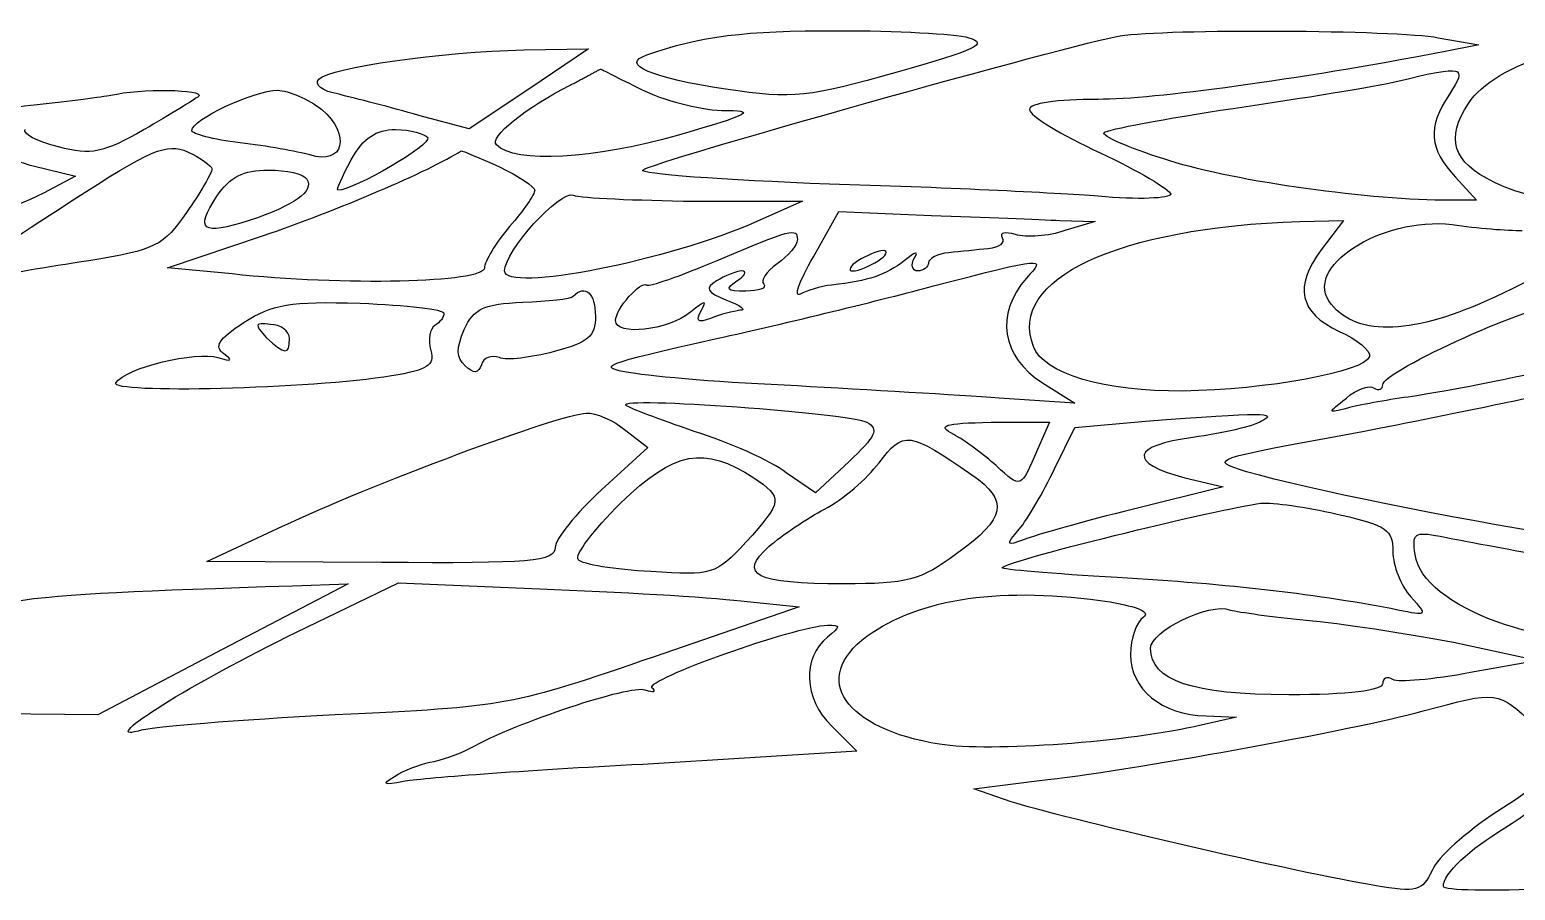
# Model space of a CAD drawing. Header units: millimetres. Extents: x -264 to 389, y -90 to 473.
# Drawn here: x 102.2 to 203.2, y -17.6 to 40.9 of the extents above; entities that cross this region are included whole.
import ezdxf

# ---------------------------------------------------------------- set-up
doc = ezdxf.new("R2010")
doc.units = ezdxf.units.MM
doc.layers.get('0').update_dxf_attribs({"linetype": 'CONTINUOUS'})

msp = doc.modelspace()

# ---------------------------------------------------------------- linework, layer by layer
for p, q in [((135.8, 39.49), (140.19, 39.56)), ((140.19, 39.56), (136.14, 36.82)), ((197.93, 40.32), (200.68, 39.84)), ((200.68, 39.84), (198.28, 39.36)), ((136.14, 36.82), (132.1, 34.14)), ((132.1, 34.14), (128.67, 35.04)), ((102.47, 31.61), (105.35, 30.92)), ((105.35, 30.92), (103.16, 29.76)), ((199.1, 30.85), (200.54, 29.28)), ((200.54, 29.28), (198.21, 29.28)), ((147.39, 29.21), (154.73, 29.21)), ((154.73, 29.21), (151.64, 27.84)), ((155.48, 25.43), (157.2, 28.52)), ((157.2, 28.52), (163.51, 28.25)), ((172.22, 27.9), (174.62, 27.84)), ((174.62, 27.84), (172.56, 27.22)), ((188.54, 27.84), (191.49, 27.9)), ((191.49, 27.9), (189.98, 25.91)), ((111.59, 24.68), (118.11, 26.87)), ((115.98, 24.27), (111.59, 24.68)), ((171.05, 16.86), (173.24, 15.49)), ((173.24, 15.49), (168.1, 15.83)), ((167.55, 14.19), (171.53, 14.19)), ((171.53, 14.19), (170.71, 12.34)), ((173.24, 13.84), (178.05, 14.26)), ((142.73, 13.64), (144.24, 12.47)), ((171.87, 11.03), (173.24, 13.84)), ((144.24, 12.47), (141.08, 9.59)), ((157.88, 11.51), (155.62, 9.39)), ((155.62, 9.39), (153.63, 10.76)), ((180.72, 10.42), (183.33, 9.8)), ((183.33, 9.8), (177.22, 8.29)), ((114.27, 4.72), (119.41, 7.12)), ((126.13, 4.66), (114.27, 4.72)), ((123.87, 3.21), (115.36, -1.24)), ((120.1, 3.08), (123.87, 3.21)), ((120.37, -0.08), (127.3, 3.28)), ((127.3, 3.28), (136.9, 2.87)), ((150.54, 2.05), (154.52, 1.64)), ((154.52, 1.64), (144.72, -1.72)), ((198.96, -0.76), (204.72, -2)), ((115.36, -1.24), (106.86, -5.7)), ((204.72, -2), (200.13, -2.82)), ((106.86, -5.7), (93.76, -5.56)), ((184.22, -5.84), (181.82, -6.39)), ((182.16, -5.77), (184.22, -5.84)), ((156.72, -6.45), (158.43, -8.17)), ((158.43, -8.17), (143.89, -9.06)), ((166.39, -10.71), (170.84, -10.16)), ((168.92, -11.6), (166.39, -10.71))]:
    msp.add_line(p, q)
for points, degree in [([(143.89, 31.33), (144.44, 31.88), (173.38, 39.97), (176.33, 40.45)], 3), ([(144.17, 39.15), (147.8, 40.45), (150.82, 40.8), (157.13, 40.8)], 3), ([(157.13, 40.8), (161.11, 40.8), (165.08, 40.59), (166.04, 40.32)], 3), ([(176.33, 40.45), (179.35, 40.93), (195.12, 40.87), (197.93, 40.32)], 3), ([(199.99, 35.86), (201.77, 38.6), (208.01, 40.52), (215.97, 40.87)], 3), ([(121.88, 37.5), (122.7, 38.33), (130.18, 39.36), (135.8, 39.49)], 3), ([(166.04, 40.32), (167.42, 39.91), (166.52, 39.49), (161.17, 37.98)], 3), ([(149.52, 36.82), (144.51, 37.57), (142.25, 38.53), (144.17, 39.15)], 3), ([(198.28, 39.36), (188.2, 37.44), (178.66, 36.13), (174.82, 36.13)], 3), ([(123.25, 36.48), (122.08, 36.68), (121.54, 37.16), (121.88, 37.5)], 3), ([(138.95, 37.09), (140.12, 37.71), (141.01, 38.19)], 2), ([(141.01, 38.19), (141.08, 38.19), (142.25, 37.57), (143.76, 36.82)], 3), ([(161.17, 37.98), (155.14, 36.27), (154.18, 36.13), (149.52, 36.82)], 3), ([(184.01, 35.52), (188.68, 36.2), (193.68, 37.02), (195.19, 37.37)], 3), ([(195.19, 37.37), (199.72, 38.46), (199.92, 38.4), (198.69, 36.48)], 3), ([(102.74, 35.79), (104.94, 36), (107.2, 36.34), (107.75, 36.41)], 3), ([(107.75, 36.41), (109.74, 36.89), (114.13, 36.82), (113.72, 36.34)], 3), ([(113.72, 36.34), (113.44, 36.13), (111.8, 35.1), (110.01, 34.08)], 3), ([(113.24, 34.01), (113.24, 34.76), (117.49, 36.75), (119.07, 36.75)], 3), ([(119.07, 36.75), (119.82, 36.75), (121.19, 36.13), (122.08, 35.45)], 3), ([(128.67, 35.04), (126.82, 35.58), (124.35, 36.2), (123.25, 36.48)], 3), ([(133.95, 33.05), (133.4, 33.53), (135.94, 35.58), (138.95, 37.09)], 3), ([(143.76, 36.82), (145.26, 36.06), (147.66, 35.45), (149.24, 35.38)], 3), ([(198.69, 36.48), (197.18, 34.21), (197.32, 32.77), (199.1, 30.85)], 3), ([(99.25, 34.62), (98.97, 35.1), (100.34, 35.52), (102.74, 35.79)], 3), ([(122.08, 35.45), (124.07, 33.73), (123.59, 31.61), (121.26, 32.36)], 3), ([(149.24, 35.38), (151.71, 35.38), (151.37, 35.17), (146.16, 33.66)], 3), ([(174.82, 36.13), (172.01, 36.13), (170.16, 35.86), (170.16, 35.45)], 3), ([(170.16, 35.45), (170.16, 35.04), (172.28, 33.73), (174.96, 32.5)], 3), ([(175.23, 33.87), (175.44, 34.08), (179.35, 34.83), (184.01, 35.52)], 3), ([(201.71, 30.51), (198.89, 31.88), (198.41, 33.46), (199.99, 35.86)], 3), ([(98.36, 33.6), (99.04, 32.91), (100.89, 32.02), (102.47, 31.61)], 3), ([(104.18, 32.91), (102.74, 33.25), (101.72, 33.8), (101.92, 34.08)], 3), ([(110.01, 34.08), (107.2, 32.5), (106.45, 32.29), (104.18, 32.91)], 3), ([(116.53, 33.18), (114.68, 33.39), (113.24, 33.8), (113.24, 34.01)], 3), ([(129.28, 33.53), (129.56, 33.05), (124.28, 29.96), (123.18, 29.96)], 3), ([(124.07, 32.02), (124.9, 33.53), (125.79, 34.08), (127.09, 34.08)], 3), ([(127.09, 34.08), (128.12, 34.08), (129.08, 33.8), (129.28, 33.53)], 3), ([(146.16, 33.66), (140.67, 32.09), (135.18, 31.74), (133.95, 33.05)], 3), ([(179.28, 32.09), (176.88, 32.84), (175.03, 33.66), (175.23, 33.87)], 3), ([(104.94, 29.14), (110.56, 32.77), (111.52, 33.18), (112.96, 32.57)], 3), ([(112.96, 32.57), (113.85, 32.16), (114.61, 31.61), (114.61, 31.4)], 3), ([(121.26, 32.36), (120.44, 32.57), (118.31, 32.98), (116.53, 33.18)], 3), ([(118.11, 26.87), (123.11, 28.59), (129.42, 31.26), (131.55, 32.64)], 3), ([(131.55, 32.64), (131.62, 32.64), (132.78, 32.16), (134.15, 31.54)], 3), ([(174.96, 32.5), (177.57, 31.26), (179.69, 30.03), (179.76, 29.69)], 3), ([(114.61, 31.4), (114.61, 31.13), (113.85, 29.82), (112.89, 28.45)], 3), ([(114.95, 29.55), (115.84, 30.85), (116.73, 31.33), (118.45, 31.33)], 3), ([(118.45, 31.33), (119.68, 31.33), (120.85, 31.06), (121.06, 30.72)], 3), ([(123.18, 29.96), (123.04, 29.96), (123.46, 30.85), (124.07, 32.02)], 3), ([(134.15, 31.54), (135.46, 30.92), (136.55, 30.17), (136.55, 29.96)], 3), ([(156.58, 30.37), (149.31, 30.65), (143.55, 31.06), (143.89, 31.33)], 3), ([(198.21, 29.28), (192.79, 29.34), (183.46, 30.65), (179.28, 32.09)], 3), ([(121.06, 30.72), (121.6, 29.89), (120.23, 28.93), (117.15, 27.9)], 3), ([(174.82, 29.55), (172.08, 29.76), (163.85, 30.17), (156.58, 30.37)], 3), ([(215.01, 31.13), (210.55, 28.93), (205.34, 28.66), (201.71, 30.51)], 3), ([(103.16, 29.76), (100.69, 28.45), (98.84, 28.25), (98.84, 29.34)], 3), ([(117.15, 27.9), (113.92, 26.87), (113.44, 27.22), (114.95, 29.55)], 3), ([(134.5, 24.47), (134.5, 25.85), (138.27, 29.96), (139.16, 29.62)], 3), ([(136.55, 29.96), (136.55, 29.69), (135.8, 28.59), (134.84, 27.49)], 3), ([(139.16, 29.62), (139.71, 29.41), (143.41, 29.28), (147.39, 29.21)], 3), ([(179.76, 29.69), (179.76, 29.41), (177.5, 29.28), (174.82, 29.55)], 3), ([(99.18, 23.99), (96.5, 23.51), (97.12, 24.06), (104.94, 29.14)], 3), ([(112.89, 28.45), (111.32, 26.19), (110.84, 25.91), (106.24, 25.16)], 3), ([(134.84, 27.49), (133.88, 26.39), (133.13, 25.09), (133.13, 24.68)], 3), ([(151.64, 27.84), (145.68, 25.16), (134.5, 22.97), (134.5, 24.47)], 3), ([(163.51, 28.25), (167, 28.11), (170.91, 27.97), (172.22, 27.9)], 3), ([(170.43, 19.33), (168.65, 23.93), (176.12, 27.42), (188.54, 27.84)], 3), ([(190.66, 22.21), (188.61, 24.68), (194.02, 28.18), (198.89, 27.63)], 3), ([(198.89, 27.63), (200.54, 27.36), (202.67, 27.22), (203.63, 27.22)], 3), ([(148.9, 25.16), (154.04, 27.36), (154.39, 27.42), (154.39, 26.6)], 3), ([(154.39, 26.6), (154.39, 26.19), (153.77, 25.5), (153.01, 24.95)], 3), ([(168.31, 26.74), (168.51, 26.39), (168.1, 26.05), (167.35, 25.98)], 3), ([(169.2, 26.94), (168.51, 27.15), (168.1, 27.08), (168.31, 26.74)], 3), ([(172.56, 27.22), (171.46, 26.81), (169.95, 26.74), (169.2, 26.94)], 3), ([(154.59, 22.9), (154.11, 22.62), (154.52, 23.79), (155.48, 25.43)], 3), ([(160.21, 25.85), (159.87, 25.85), (159.05, 25.5), (158.5, 25.16)], 3), ([(159.87, 25.16), (160.42, 25.5), (160.63, 25.85), (160.21, 25.85)], 3), ([(162.34, 25.37), (162.68, 25.85), (162.41, 25.78), (161.65, 25.16)], 3), ([(162.55, 24.47), (162.2, 24.47), (162.07, 24.89), (162.34, 25.37)], 3), ([(164.67, 25.71), (163.92, 25.64), (163.3, 25.3), (163.3, 25.02)], 3), ([(167.35, 25.98), (166.66, 25.91), (165.43, 25.78), (164.67, 25.71)], 3), ([(189.98, 25.91), (188.13, 23.38), (188.47, 21.66), (191.21, 20.36)], 3), ([(106.24, 25.16), (103.5, 24.75), (100.34, 24.2), (99.18, 23.99)], 3), ([(133.13, 24.68), (133.13, 23.65), (123.52, 23.45), (115.98, 24.27)], 3), ([(144.17, 23.51), (144.3, 23.38), (146.43, 24.13), (148.9, 25.16)], 3), ([(150.61, 24.47), (150.27, 24.47), (149.45, 24.13), (148.9, 23.79)], 3), ([(150.27, 23.79), (150.82, 24.13), (151.02, 24.47), (150.61, 24.47)], 3), ([(153.01, 24.95), (152.26, 24.41), (151.85, 23.79), (152.12, 23.58)], 3), ([(161.65, 25.16), (160.42, 24.2), (159.25, 23.79), (156.72, 23.51)], 3), ([(158.5, 25.16), (157.95, 24.82), (157.81, 24.47), (158.16, 24.47)], 3), ([(158.16, 24.47), (158.57, 24.47), (159.32, 24.82), (159.87, 25.16)], 3), ([(163.3, 25.02), (163.3, 24.75), (162.96, 24.47), (162.55, 24.47)], 3), ([(163.64, 23.45), (171.26, 25.43), (171.32, 25.43), (169.95, 23.99)], 3), ([(205.2, 25.09), (206.37, 25.09), (205.2, 24.27), (201.77, 22.69)], 3), ([(142.04, 21.11), (142.04, 21.87), (143.76, 23.86), (144.17, 23.51)], 3), ([(148.9, 23.79), (148.08, 23.31), (148.21, 23.03), (149.58, 22.49)], 3), ([(148.9, 19.88), (153.63, 20.91), (160.28, 22.55), (163.64, 23.45)], 3), ([(150.89, 23.1), (149.58, 23.1), (149.45, 23.24), (150.27, 23.79)], 3), ([(152.12, 23.58), (152.33, 23.31), (151.78, 23.1), (150.89, 23.1)], 3), ([(156.72, 23.51), (155.96, 23.45), (155, 23.1), (154.59, 22.9)], 3), ([(169.95, 23.99), (167.83, 21.53), (168.24, 18.65), (171.05, 16.86)], 3), ([(116.8, 20.98), (118.72, 22.21), (119.89, 22.42), (124.69, 22.28)], 3), ([(124.69, 22.28), (127.84, 22.14), (130.38, 21.87), (130.38, 21.59)], 3), ([(131.75, 20.5), (132.44, 21.94), (133.06, 22.21), (135.73, 22.35)], 3), ([(135.73, 22.35), (137.45, 22.42), (139.02, 22.55), (139.16, 22.76)], 3), ([(139.16, 22.76), (139.98, 23.58), (140.67, 22.97), (140.67, 21.39)], 3), ([(147.87, 21.8), (148.28, 22.49), (148.14, 22.49), (147.12, 21.66)], 3), ([(149.58, 22.49), (150.54, 22.14), (150.96, 21.8), (150.48, 21.8)], 3), ([(201.77, 22.69), (196.29, 20.15), (192.52, 19.95), (190.66, 22.21)], 3), ([(130.38, 21.59), (130.38, 21.32), (130.11, 20.98), (129.76, 20.77)], 3), ([(140.67, 21.39), (140.67, 20.02), (140.19, 19.61), (137.86, 18.99)], 3), ([(147.12, 21.66), (145.61, 20.43), (142.04, 20.02), (142.04, 21.11)], 3), ([(148.49, 21.25), (147.6, 20.91), (147.46, 21.05), (147.87, 21.8)], 3), ([(150.48, 21.8), (150.06, 21.73), (149.17, 21.53), (148.49, 21.25)], 3), ([(194.16, 16.73), (194.16, 17.69), (205, 22.55), (205.89, 22.01)], 3), ([(115.43, 18.85), (114.75, 19.33), (115.02, 19.81), (116.8, 20.98)], 3), ([(118.59, 20.84), (117.49, 20.98), (117.49, 20.84), (118.31, 19.95)], 3), ([(119.89, 19.88), (119.89, 20.36), (119.27, 20.84), (118.59, 20.84)], 3), ([(129.76, 20.77), (129.42, 20.57), (129.28, 19.81), (129.49, 19.06)], 3), ([(131.82, 18.03), (131.21, 18.58), (131.21, 19.19), (131.75, 20.5)], 3), ([(191.21, 20.36), (192.45, 19.81), (193.34, 19.06), (193.27, 18.65)], 3), ([(215.97, 20.43), (215.76, 19.95), (201.91, 16.79), (195.88, 15.9)], 3), ([(118.31, 19.95), (119.55, 18.78), (119.89, 18.71), (119.89, 19.88)], 3), ([(143.07, 17.55), (140.6, 17.96), (141.08, 18.1), (148.9, 19.88)], 3), ([(180.58, 16.31), (175.3, 16.25), (171.12, 17.48), (170.43, 19.33)], 3), ([(108.09, 16.86), (108.71, 17.89), (113.58, 19.06), (115.02, 18.58)], 3), ([(115.02, 18.58), (115.98, 18.3), (116.05, 18.37), (115.43, 18.85)], 3), ([(129.49, 19.06), (129.76, 18.03), (129.28, 17.75), (126.82, 17.34)], 3), ([(134.15, 18.58), (133.61, 18.78), (133.06, 18.58), (132.92, 18.1)], 3), ([(137.86, 18.99), (136.28, 18.58), (134.63, 18.37), (134.15, 18.58)], 3), ([(193.27, 18.65), (192.93, 17.62), (186.27, 16.38), (180.58, 16.31)], 3), ([(126.82, 17.34), (121.4, 16.45), (107.61, 16.11), (108.09, 16.86)], 3), ([(132.92, 18.1), (132.71, 17.48), (132.37, 17.48), (131.82, 18.03)], 3), ([(154.39, 16.66), (149.65, 16.86), (144.58, 17.27), (143.07, 17.55)], 3), ([(192.79, 13.57), (198.62, 14.67), (207.74, 16.59), (213.02, 17.89)], 3), ([(168.1, 15.83), (165.29, 16.04), (159.12, 16.38), (154.39, 16.66)], 3), ([(191.69, 15.83), (192.38, 16.45), (193.27, 16.73), (193.54, 16.52)], 3), ([(193.54, 16.52), (193.89, 16.31), (194.16, 16.45), (194.16, 16.73)], 3), ([(142.73, 15.35), (142.18, 15.97), (158.02, 14.8), (159.12, 14.19)], 3), ([(147.39, 13.57), (144.99, 14.39), (142.93, 15.15), (142.73, 15.35)], 3), ([(191.76, 15.15), (190.39, 14.8), (190.39, 14.8), (191.69, 15.83)], 3), ([(195.88, 15.9), (194.37, 15.7), (192.52, 15.35), (191.76, 15.15)], 3), ([(119.41, 7.12), (125.17, 9.87), (138.34, 14.8), (140.05, 14.8)], 3), ([(140.05, 14.8), (140.67, 14.87), (141.9, 14.32), (142.73, 13.64)], 3), ([(159.12, 14.19), (159.94, 13.71), (159.73, 13.23), (157.88, 11.51)], 3), ([(165.01, 13.36), (163.85, 13.98), (164.33, 14.12), (167.55, 14.19)], 3), ([(178.05, 14.26), (186.07, 14.87), (187.1, 14.87), (185.93, 14.26)], 3), ([(185.93, 14.26), (185.38, 13.91), (183.26, 13.43), (181.27, 13.16)], 3), ([(153.63, 10.76), (152.6, 11.58), (149.72, 12.82), (147.39, 13.57)], 3), ([(167.9, 11.24), (167.07, 11.99), (165.77, 12.95), (165.01, 13.36)], 3), ([(181.27, 13.16), (177.09, 12.61), (176.81, 11.44), (180.72, 10.42)], 3), ([(184.9, 10.83), (182.23, 11.65), (182.37, 11.65), (192.79, 13.57)], 3), ([(159.94, 11.44), (161.59, 13.64), (162, 13.57), (166.25, 10.62)], 3), ([(170.71, 12.34), (169.54, 9.66), (169.61, 9.66), (167.9, 11.24)], 3), ([(142.38, 8.7), (146.09, 12.27), (148.01, 12.61), (151.44, 10.42)], 3), ([(156.24, 8.29), (157.47, 8.91), (159.12, 10.35), (159.94, 11.44)], 3), ([(151.44, 10.42), (153.42, 9.04), (153.42, 8.84), (150.89, 6.03)], 3), ([(166.25, 10.62), (168.79, 8.84), (168.58, 7.67), (165.22, 5.27)], 3), ([(169.47, 6.92), (170.02, 7.6), (171.12, 9.46), (171.87, 11.03)], 3), ([(225.91, 3.97), (220.15, 3.83), (193.89, 8.29), (184.9, 10.83)], 3), ([(141.08, 9.59), (139.37, 8.02), (137.93, 6.23), (137.93, 5.68)], 3), ([(139.5, 4.86), (139.23, 5.14), (140.53, 6.85), (142.38, 8.7)], 3), ([(152.46, 5.75), (153.36, 6.51), (155.07, 7.67), (156.24, 8.29)], 3), ([(168.31, 4.31), (168.79, 4.86), (184.35, 8.63), (186.07, 8.7)], 3), ([(177.22, 8.29), (173.93, 7.47), (170.57, 6.51), (169.82, 6.23)], 3), ([(186.07, 8.7), (187.03, 8.7), (189.43, 8.36), (191.35, 7.88)], 3), ([(191.35, 7.88), (194.44, 7.19), (194.85, 6.85), (194.85, 5.41)], 3), ([(169.82, 6.23), (168.58, 5.75), (168.51, 5.82), (169.47, 6.92)], 3), ([(196.36, 5.2), (196.15, 6.64), (196.29, 6.78), (198.07, 6.44)], 3), ([(198.07, 6.44), (199.1, 6.23), (203.01, 5.48), (206.71, 4.86)], 3), ([(137.93, 5.68), (137.93, 4.72), (136.35, 4.59), (126.13, 4.66)], 3), ([(150.89, 6.03), (148.83, 3.83), (148.62, 3.76), (144.44, 4.04)], 3), ([(157.54, 3.21), (151.5, 3.21), (150.34, 3.83), (152.46, 5.75)], 3), ([(165.22, 5.27), (162.75, 3.42), (161.86, 3.21), (157.54, 3.21)], 3), ([(194.85, 5.41), (194.85, 4.45), (195.4, 3.08), (196.08, 2.32)], 3), ([(212.06, -0.56), (205.34, -1.45), (196.84, 1.64), (196.36, 5.2)], 3), ([(144.44, 4.04), (141.97, 4.17), (139.78, 4.52), (139.5, 4.86)], 3), ([(176.12, 3.63), (171.74, 3.9), (168.17, 4.17), (168.31, 4.31)], 3), ([(89.92, -1.59), (99.86, 2.46), (99.59, 2.39), (120.1, 3.08)], 3), ([(195.19, 1.43), (190.05, 2.46), (183.6, 3.21), (176.12, 3.63)], 3), ([(136.9, 2.87), (142.18, 2.67), (148.28, 2.32), (150.54, 2.05)], 3), ([(159.12, -0.35), (162.68, 2.25), (168.38, 3.08), (175.64, 1.98)], 3), ([(196.08, 2.32), (197.25, 1.02), (197.18, 1.02), (195.19, 1.43)], 3), ([(175.64, 1.98), (177.57, 1.64), (178.39, 1.29), (177.91, 0.95)], 3), ([(178.39, -1.17), (178.39, -0.01), (182.37, 1.98), (183.81, 1.43)], 3), ([(183.81, 1.43), (184.35, 1.29), (186.69, 0.95), (188.95, 0.75)], 3), ([(144.51, -3.85), (144.03, -3.3), (154.25, 0.33), (156.44, 0.4)], 3), ([(156.44, 0.4), (157.33, 0.4), (157.33, 0.33), (156.44, -0.42)], 3), ([(177.91, 0.95), (177.43, 0.61), (177.02, -0.49), (177.02, -1.59)], 3), ([(188.95, 0.75), (191.28, 0.54), (195.74, -0.15), (198.96, -0.76)], 3), ([(109.6, -6.8), (106.79, -7.55), (113.31, -3.51), (120.37, -0.08)], 3), ([(156.44, -0.42), (154.73, -1.79), (154.8, -4.6), (156.72, -6.45)], 3), ([(164.05, -7.69), (157.61, -6.66), (155.21, -3.23), (159.12, -0.35)], 3), ([(144.72, -1.72), (134.98, -5.08), (134.7, -5.15), (122.98, -5.7)], 3), ([(177.02, -1.59), (177.02, -3.92), (179.14, -5.7), (182.16, -5.77)], 3), ([(187.78, -4.33), (181.2, -4.33), (178.39, -3.37), (178.39, -1.17)], 3), ([(200.13, -2.82), (197.59, -3.3), (195.19, -3.51), (194.85, -3.3)], 3), ([(132.17, -7.96), (135.32, -6.18), (143.07, -3.64), (144.03, -3.99)], 3), ([(144.03, -3.99), (144.65, -4.19), (144.85, -4.12), (144.51, -3.85)], 3), ([(194.16, -3.57), (194.16, -4.05), (191.83, -4.33), (187.78, -4.33)], 3), ([(194.85, -3.3), (194.44, -3.03), (194.16, -3.23), (194.16, -3.57)], 3), ([(196.9, -5.43), (201.98, -4.05), (201.98, -4.05), (204.45, -6.39)], 3), ([(122.98, -5.7), (116.39, -6.04), (110.36, -6.52), (109.6, -6.8)], 3), ([(170.84, -10.16), (176.67, -9.54), (192.17, -6.73), (196.9, -5.43)], 3), ([(181.82, -6.39), (176.95, -7.55), (167.48, -8.24), (164.05, -7.69)], 3), ([(129.42, -8.92), (130.18, -8.79), (131.34, -8.38), (132.17, -7.96)], 3), ([(127.02, -9.88), (127.64, -9.47), (128.74, -9.06), (129.42, -8.92)], 3), ([(143.89, -9.06), (135.87, -9.47), (128.6, -10.02), (127.64, -10.23)], 3), ([(127.64, -10.23), (126.27, -10.5), (126.13, -10.43), (127.02, -9.88)], 3), ([(206.16, -9.2), (205.89, -9.61), (203.97, -10.98), (201.91, -12.28)], 3), ([(202.46, -13.38), (203.76, -12.56), (205.48, -11.32), (206.16, -10.5)], 3), ([(193.61, -17.29), (188.88, -16.54), (171.8, -12.56), (168.92, -11.6)], 3), ([(201.91, -12.28), (199.85, -13.66), (197.86, -15.37), (197.52, -16.26)], 3), ([(198.28, -17.36), (198.28, -16.47), (200.06, -14.82), (202.46, -13.38)], 3), ([(197.52, -16.26), (196.84, -17.7), (196.49, -17.77), (193.61, -17.29)], 3), ([(205.61, -17.5), (201.57, -17.7), (198.28, -17.63), (198.28, -17.36)], 3)]:
    msp.add_open_spline(points, degree=degree)

doc.saveas('drawing.dxf')
